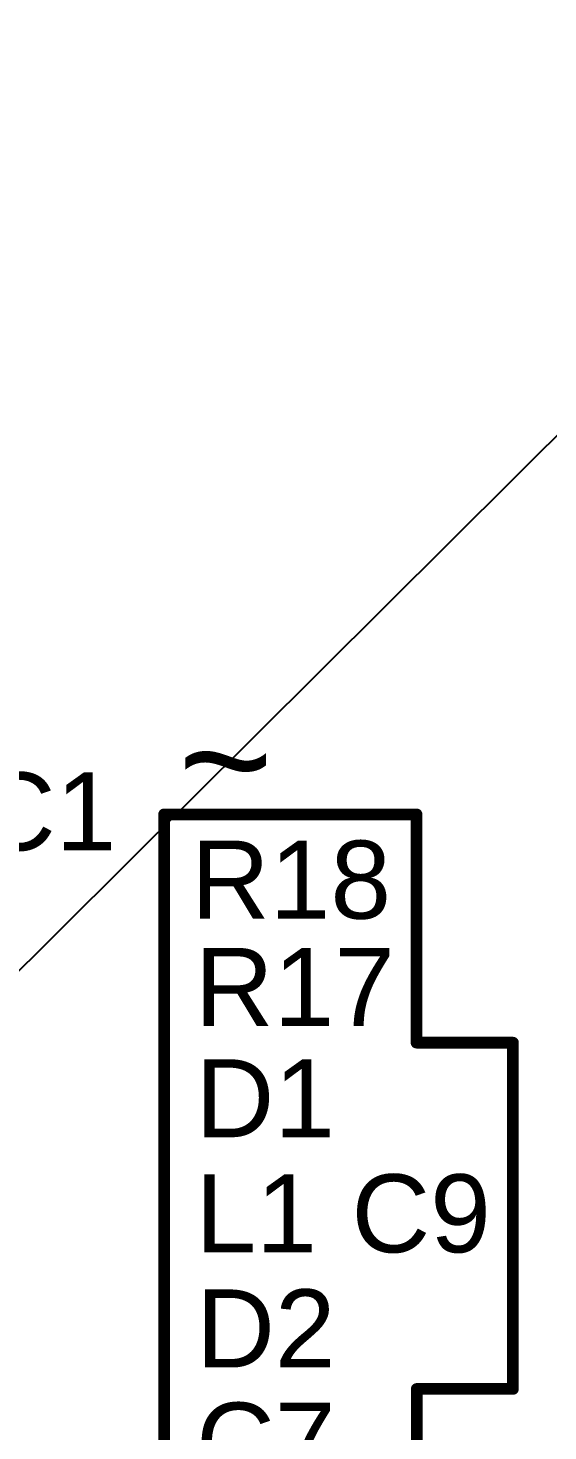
# Model space of a CAD drawing. Header units: millimetres. Extents: x 0 to 5423, y 0 to 5425.
# Drawn here: x 77.97 to 84.73, y 100.8 to 119.06 of the extents above; entities that cross this region are included whole.
import ezdxf

# ---------------------------------------------------------------- set-up
doc = ezdxf.new("R2010")
doc.units = ezdxf.units.MM
doc.layers.add('TopOverlay', color=2, linetype='Continuous')
doc.layers.add('TopSolder', color=216, linetype='Continuous')
doc.styles.add('Arial', font='', dxfattribs={"height": 0.2})
doc.styles.get('Arial').set_extended_font_data('Arial')

# ---------------------------------------------------------------- blocks, each defined once
blk = doc.blocks.new('P____PAK_SO_8_138')
at = {"layer": 'TopSolder'}
blk.add_line((2.629, -2.439), (-5398.322, -5376.643), dxfattribs=at)

msp = doc.modelspace()

# ---------------------------------------------------------------- linework, layer by layer
at = {"layer": 'TopOverlay', "const_width": 0.152}
for points in [[(79.737, 98.32), (79.737, 108.826)], [(79.737, 108.826), (83.022, 108.826)], [(83.022, 105.854), (83.022, 108.826)], [(83.022, 105.854), (84.277, 105.854)], [(84.277, 101.346), (84.277, 105.854)], [(83.025, 98.32), (83.025, 101.346)], [(83.025, 101.346), (84.277, 101.346)]]:
    msp.add_lwpolyline(points, dxfattribs=at)
at = {"layer": 'TopOverlay', "const_width": 0.0762}
for points in [[(79.699, 108.826, 1), (79.775, 108.826, 1)], [(79.699, 108.826, 1), (79.775, 108.826, 1)], [(82.984, 108.826, 1), (83.06, 108.826, 1)], [(82.984, 108.826, 1), (83.06, 108.826, 1)], [(82.984, 105.854, 1), (83.06, 105.854, 1)], [(82.984, 105.854, 1), (83.06, 105.854, 1)], [(84.239, 105.854, 1), (84.315, 105.854, 1)], [(84.239, 105.854, 1), (84.315, 105.854, 1)], [(82.987, 101.346, 1), (83.063, 101.346, 1)], [(82.987, 101.346, 1), (83.063, 101.346, 1)], [(84.239, 101.346, 1), (84.315, 101.346, 1)], [(84.239, 101.346, 1), (84.315, 101.346, 1)]]:
    msp.add_lwpolyline(points, format="xyb", close=True, dxfattribs=at)

# ---------------------------------------------------------------- block references
at = {"rotation": 180}
msp.add_blockref('P____PAK_SO_8_138', (24.435, 48.59), dxfattribs=at)

# ---------------------------------------------------------------- texts
at = {"layer": 'TopOverlay', "style": 'Arial'}
for s, height, p in [('~', 1.524, (79.916, 108.779)), ('C1', 1.016, (77.301, 108.357)), ('R18', 1.016, (80.087, 107.468)), ('R17', 1.016, (80.137, 106.071)), ('D1', 1.016, (80.146, 104.623)), ('L1', 1.016, (80.146, 103.124)), ('C9', 1.016, (82.175, 103.124)), ('D2', 1.016, (80.154, 101.626)), ('C7', 1.016, (80.154, 100.152))]:
    msp.add_text(s, height=height, dxfattribs=at).set_placement(p)

doc.saveas('drawing.dxf')
